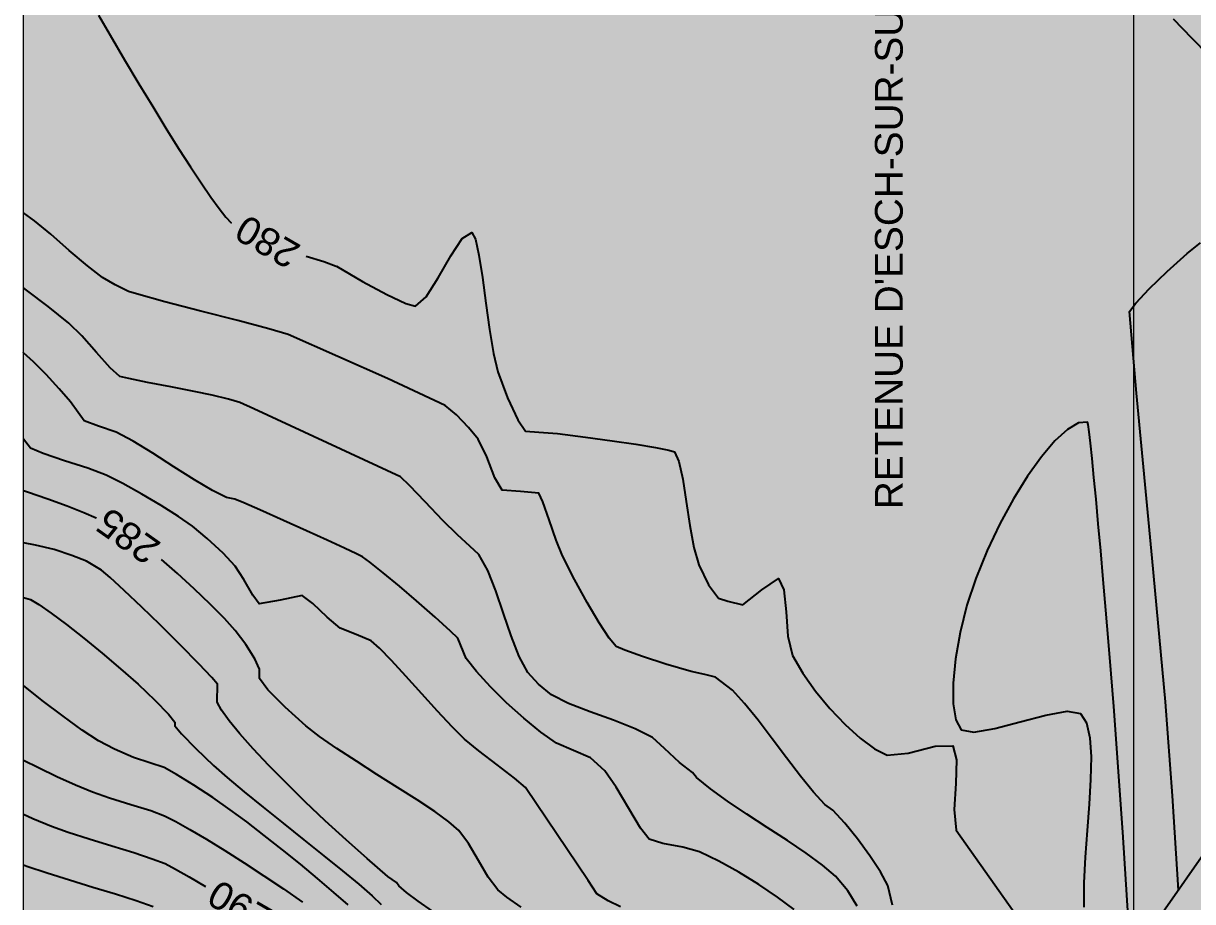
# Model space of a CAD drawing. Header units: metres. Extents: x 62264 to 62602, y 108404 to 109101.
# Drawn here: x 62300 to 62352.7, y 108610.2 to 108649.8 of the extents above; entities that cross this region are included whole.
import ezdxf
from ezdxf.enums import TextEntityAlignment as Align

# ---------------------------------------------------------------- set-up
doc = ezdxf.new("R2010")
doc.units = ezdxf.units.M
doc.header["$MEASUREMENT"] = 0
for name, color, linetype in [('colore lago', 131, 'Continuous'), ('coordinate', 2, 'Continuous'), ('curve livello 1m', 2, 'Continuous'), ('curve livello 5m', 7, 'Continuous'), ('Per+Mod Surf', 7, 'Continuous'), ('TEXT035', 1, 'Continuous')]:
    doc.layers.add(name, color=color, linetype=linetype)
doc.layers.add('Colori bordi', color=5, linetype='Continuous', plot=False)
doc.styles.add('ARIAL', font='arial.ttf')

msp = doc.modelspace()

# ---------------------------------------------------------------- hatches: boundary and pattern name
at = {"layer": 'colore lago', "linetype": 'Continuous', "lineweight": 0}
msp.add_hatch(color=256, dxfattribs=at).paths.add_polyline_path([(62424.984, 108653.069), (62419.433, 108652.547), (62413.953, 108651.637), (62408.529, 108650.359), (62403.21, 108648.764), (62398.021, 108646.797), (62392.955, 108644.487), (62388.067, 108641.873), (62383.347, 108638.914), (62379.143, 108635.919), (62374.987, 108632.528), (62370.912, 108628.752), (62367.864, 108625.55), (62364.577, 108621.72), (62361.992, 108618.302), (62358.884, 108613.699), (62356.087, 108608.883), (62353.615, 108603.924), (62351.491, 108598.79), (62349.698, 108593.52), (62348.257, 108588.148), (62347.162, 108582.699), (62346.433, 108577.206), (62346.076, 108571.827), (62346.067, 108566.27), (62346.414, 108560.708), (62347.156, 108555.214), (62348.241, 108549.757), (62349.108, 108546.543), (62347.868, 108543.897), (62343.805, 108542.34), (62343.071, 108542.931), (62342.215, 108543.399), (62341.494, 108543.605), (62340.731, 108543.397), (62339.788, 108542.895), (62338.814, 108542.367), (62337.958, 108542.081), (62337.463, 108542.167), (62336.538, 108542.374), (62334.253, 108542.969), (62331.322, 108543.785), (62328.139, 108544.685), (62325.098, 108545.533), (62322.593, 108546.195), (62321.848, 108546.361), (62320.984, 108546.545), (62320.474, 108546.666), (62319.859, 108546.963), (62319.103, 108547.335), (62317.961, 108547.824), (62316.581, 108548.386), (62315.066, 108548.989), (62313.523, 108549.599), (62312.055, 108550.183), (62310.769, 108550.711), (62309.769, 108551.147), (62309.112, 108551.475), (62308.074, 108552.131), (62305.134, 108553.829), (62301.974, 108555.846), (62300, 108557.145), (62300, 108746.102), (62331.882, 108763.679), (62334.507, 108761.512), (62338.392, 108758.6), (62343.084, 108755.721), (62348.103, 108752.428), (62352.959, 108748.821), (62356.982, 108746.672), (62361.491, 108743.204), (62364.809, 108741.018), (62364.85, 108740.982), (62366.701, 108739.452), (62368.7, 108737.832), (62369.305, 108737.355), (62369.749, 108737.014), (62370.359, 108736.582), (62371.24, 108735.973), (62371.627, 108735.711), (62374.472, 108733.847), (62374.708, 108733.696), (62375.544, 108733.194), (62376.513, 108732.622), (62377.024, 108732.307), (62377.264, 108731.984), (62377.853, 108731.572), (62378.743, 108731.016), (62379.493, 108730.514), (62379.904, 108730.173), (62380.53, 108729.628), (62381.289, 108728.95), (62382.099, 108728.213), (62382.879, 108727.488), (62383.568, 108726.81), (62384.361, 108726.013), (62384.891, 108725.5), (62385.513, 108725.007), (62386.29, 108724.44), (62387.153, 108723.834), (62388.028, 108723.224), (62388.845, 108722.646), (62389.533, 108722.136), (62390.019, 108721.728), (62390.461, 108721.189), (62391.046, 108720.467), (62391.593, 108719.84), (62392.228, 108719.121), (62392.561, 108718.731), (62392.862, 108718.087), (62393.16, 108717.245), (62393.458, 108716.296), (62393.758, 108715.335), (62394.064, 108714.455), (62394.378, 108713.747), (62394.629, 108713.387), (62395.018, 108712.892), (62395.432, 108712.426), (62395.814, 108712.034), (62396.33, 108711.596), (62397.152, 108710.938), (62398.032, 108710.258), (62398.87, 108709.636), (62399.584, 108709.126), (62399.96, 108708.881), (62400.685, 108708.661), (62401.612, 108708.484), (62402.549, 108708.306), (62403.305, 108708.084), (62403.979, 108707.68), (62404.973, 108707.002), (62405.674, 108706.477), (62406.299, 108705.979), (62406.659, 108705.658), (62407.074, 108705.014), (62407.565, 108704.234), (62408.06, 108703.631), (62408.444, 108703.148), (62408.613, 108702.358), (62408.809, 108701.374), (62409.055, 108700.585), (62409.399, 108699.598), (62409.737, 108698.707), (62410.053, 108697.961), (62410.417, 108697.156), (62410.768, 108696.423), (62411.044, 108695.894), (62411.352, 108695.436), (62411.941, 108694.585), (62412.688, 108693.536), (62413.24, 108692.756), (62413.64, 108692.028), (62414.101, 108691.1), (62414.582, 108690.096), (62415.042, 108689.143), (62415.44, 108688.363), (62415.735, 108687.883), (62416.22, 108687.475), (62417.091, 108686.877), (62417.986, 108686.309), (62418.762, 108685.857), (62419.277, 108685.61), (62419.98, 108685.523), (62420.747, 108685.436), (62421.269, 108685.254), (62422.042, 108684.935), (62422.834, 108684.575), (62423.302, 108684.318), (62424.281, 108683.305), (62425.656, 108681.875), (62426.449, 108681.066), (62427.156, 108680.351), (62427.673, 108679.833), (62427.895, 108679.62), (62428.432, 108679.384), (62429.04, 108678.92), (62429.869, 108678.212), (62430.484, 108677.629), (62430.843, 108677.243), (62431.218, 108676.364), (62431.557, 108675.296), (62431.913, 108674.527), (62432.355, 108674.247), (62432.858, 108673.942), (62433.455, 108673.231), (62434.097, 108672.326), (62434.701, 108671.601), (62435.197, 108671.28), (62435.685, 108671.01), (62436.144, 108670.755), (62436.707, 108670.388), (62437.492, 108669.855), (62438.358, 108669.253), (62439.162, 108668.678), (62440.078, 108667.996), (62441.13, 108667.19), (62442.002, 108666.501), (62442.908, 108665.758), (62443.789, 108665.021), (62444.562, 108664.359), (62445.144, 108663.844), (62445.453, 108663.547), (62446.014, 108662.665), (62446.501, 108661.941), (62447.153, 108661.7), (62448.876, 108661.081), (62447.183, 108652.749), (62446.943, 108651.566), (62441.595, 108652.495), (62436.09, 108653.04), (62430.527, 108653.236)])

# ---------------------------------------------------------------- linework, layer by layer
at = {"layer": 'Colori bordi', "linetype": 'Continuous', "lineweight": 0, "flags": 128}
msp.add_lwpolyline([(62300, 108557.145), (62300, 108746.102)], dxfattribs=at)
at = {"layer": 'coordinate', "linetype": 'Continuous', "lineweight": 0}
msp.add_line((62350, 108778.484), (62350, 108403.974), dxfattribs=at)
at = {"layer": 'curve livello 1m', "flags": 128}
for points in [[(62358.154, 108650.285), (62357.11, 108649.513), (62356.095, 108648.787), (62355.21, 108648.179), (62354.557, 108647.765), (62354.237, 108647.619), (62354.237, 108647.619), (62353.94, 108647.82), (62353.382, 108648.337), (62352.645, 108649.081), (62351.812, 108649.961)], [(62339.154, 108610.044), (62338.937, 108610.932), (62338.603, 108611.542), (62338.129, 108612.268), (62337.575, 108613.028), (62337, 108613.74), (62336.463, 108614.324), (62336.463, 108614.324), (62336.103, 108614.58), (62335.585, 108615.134), (62335, 108615.854), (62334.373, 108616.677), (62333.729, 108617.539), (62333.093, 108618.377), (62332.489, 108619.126), (62331.943, 108619.723), (62331.943, 108619.723), (62331.18, 108620.316), (62330.699, 108620.428), (62330.087, 108620.563), (62330.087, 108620.563), (62328.943, 108620.9), (62327.892, 108621.237), (62327.092, 108621.521), (62326.701, 108621.699), (62326.39, 108622.07), (62325.936, 108622.76), (62325.395, 108623.674), (62324.827, 108624.712), (62324.289, 108625.776), (62324.006, 108626.489), (62323.691, 108627.399), (62323.406, 108628.206), (62323.212, 108628.605), (62322.392, 108628.672), (62321.56, 108628.737), (62321.243, 108629.298), (62320.87, 108630.242), (62320.491, 108631.029), (62320.058, 108631.563), (62319.505, 108632.129), (62319, 108632.556), (62316.4, 108633.761), (62311.927, 108635.754), (62311.064, 108636.007), (62309.655, 108636.376), (62307.994, 108636.802), (62306.374, 108637.222), (62305.089, 108637.575), (62304.73, 108637.691), (62304.14, 108637.986), (62303.569, 108638.323), (62302.886, 108638.845), (62302.069, 108639.541), (62301.236, 108640.266), (62300.505, 108640.877), (62300, 108641.226)], [(62337.562, 108609.994), (62337.132, 108610.678), (62336.576, 108611.346), (62336.576, 108611.346), (62336.002, 108611.841), (62335.264, 108612.382), (62334.414, 108612.954), (62333.505, 108613.543), (62332.589, 108614.136), (62331.718, 108614.719), (62330.945, 108615.277), (62330.323, 108615.798), (62330.323, 108615.798), (62330.148, 108616.015), (62329.561, 108616.471), (62328.884, 108617.099), (62328.342, 108617.591), (62327.563, 108617.988), (62326.581, 108618.37), (62325.534, 108618.746), (62324.557, 108619.127), (62323.788, 108619.522), (62323.204, 108619.997), (62322.73, 108620.516), (62322.333, 108621.249), (62321.97, 108622.171), (62321.623, 108623.187), (62321.277, 108624.201), (62320.915, 108625.116), (62320.521, 108625.836), (62320.106, 108626.216), (62319.548, 108626.719), (62318.9, 108627.374), (62318.103, 108628.209), (62317.388, 108628.952), (62316.991, 108629.336), (62310.374, 108632.403), (62309.747, 108632.683), (62309.233, 108632.83), (62308.5, 108633.015), (62307.688, 108633.187), (62306.641, 108633.39), (62305.584, 108633.593), (62304.744, 108633.76), (62304.347, 108633.861), (62303.911, 108634.252), (62303.291, 108634.94), (62302.626, 108635.687), (62302.053, 108636.257), (62301.116, 108637.013), (62300.144, 108637.749), (62300, 108637.852)], [(62334.715, 108609.843), (62333.97, 108610.4), (62333.125, 108610.971), (62332.227, 108611.523), (62331.321, 108612.026), (62330.455, 108612.448), (62330.455, 108612.448), (62329.699, 108612.651), (62328.802, 108612.82), (62328.196, 108613.013), (62327.802, 108613.512), (62327.271, 108614.392), (62326.7, 108615.352), (62326.188, 108616.092), (62325.547, 108616.68), (62324.778, 108617.006), (62324.015, 108617.33), (62323.314, 108617.833), (62322.546, 108618.461), (62321.769, 108619.161), (62321.038, 108619.879), (62320.41, 108620.563), (62319.942, 108621.158), (62319.567, 108622.063), (62319.239, 108622.388), (62318.548, 108623.014), (62317.703, 108623.755), (62316.937, 108624.405), (62316.201, 108625.014), (62315.608, 108625.49), (62315.271, 108625.74), (62315.013, 108625.87), (62314.465, 108626.128), (62313.69, 108626.484), (62312.752, 108626.909), (62311.716, 108627.374), (62310.646, 108627.85), (62309.924, 108628.164), (62309.526, 108628.329), (62309.15, 108628.41), (62308.524, 108628.721), (62307.707, 108629.209), (62306.782, 108629.793), (62305.831, 108630.396), (62304.938, 108630.939), (62304.185, 108631.342), (62303.387, 108631.62), (62302.739, 108631.86), (62302.466, 108632.234), (62302.128, 108632.714), (62301.612, 108633.308), (62301.021, 108633.943), (62300.454, 108634.517), (62300.011, 108634.926), (62300, 108634.935)], [(62349.893, 108607.669), (62349.533, 108613.332), (62349.121, 108618.992), (62349.121, 108618.992), (62349.002, 108620.463), (62348.882, 108621.917), (62348.762, 108623.337), (62348.644, 108624.706), (62348.529, 108626.005), (62348.42, 108627.217), (62348.318, 108628.325), (62348.224, 108629.311), (62348.141, 108630.158), (62348.069, 108630.849), (62348.01, 108631.365), (62347.967, 108631.69), (62347.94, 108631.805), (62347.94, 108631.805), (62347.527, 108631.767), (62347.029, 108631.475), (62346.467, 108630.957), (62345.861, 108630.245), (62345.232, 108629.365), (62344.601, 108628.347), (62343.988, 108627.221), (62343.414, 108626.015), (62342.9, 108624.758), (62342.504, 108623.552), (62342.199, 108622.325), (62341.991, 108621.135), (62341.885, 108620.041), (62341.888, 108619.105), (62342.005, 108618.384), (62342.243, 108617.939), (62342.808, 108617.827), (62343.759, 108617.992), (62344.905, 108618.298), (62346.056, 108618.606), (62347.022, 108618.779), (62347.612, 108618.678), (62347.888, 108618.252), (62348.04, 108617.584), (62348.094, 108616.721), (62348.075, 108615.706), (62348.009, 108614.585), (62347.92, 108613.404), (62347.834, 108612.208), (62347.776, 108611.041), (62347.773, 108609.949)], [(62326.895, 108609.963), (62326.342, 108610.228), (62325.835, 108610.551), (62325.442, 108611.147), (62322.615, 108615.337), (62322.119, 108615.766), (62321.347, 108616.358), (62320.523, 108616.986), (62319.875, 108617.52), (62319.32, 108618.069), (62318.658, 108618.776), (62317.944, 108619.563), (62317.234, 108620.352), (62316.582, 108621.064), (62316.043, 108621.623), (62315.672, 108621.948), (62314.993, 108622.226), (62314.275, 108622.513), (62313.682, 108623.009), (62313.034, 108623.633), (62312.561, 108623.984), (62311.562, 108623.785), (62310.616, 108623.614), (62310.331, 108624.002), (62309.924, 108624.718), (62309.541, 108625.316), (62308.996, 108625.897), (62308.283, 108626.563), (62307.616, 108627.116), (62306.994, 108627.547), (62306.202, 108628.047), (62305.333, 108628.56), (62304.48, 108629.032), (62303.735, 108629.407), (62302.903, 108629.724), (62301.849, 108630.064), (62300.884, 108630.382), (62300.316, 108630.631), (62300, 108631.041)], [(62318.431, 108609.764), (62317.776, 108610.22), (62317.26, 108610.608), (62316.912, 108610.909), (62316.812, 108611.061), (62316.422, 108611.328), (62315.479, 108612.135), (62314.533, 108612.977), (62313.6, 108613.835), (62312.699, 108614.693), (62311.847, 108615.532), (62311.061, 108616.334), (62310.358, 108617.083), (62309.756, 108617.759), (62309.272, 108618.346), (62308.923, 108618.826), (62308.727, 108619.181), (62308.742, 108619.999), (62308.495, 108620.289), (62307.899, 108620.917), (62307.074, 108621.757), (62306.144, 108622.683), (62305.333, 108623.469), (62304.545, 108624.215), (62303.902, 108624.807), (62303.526, 108625.13), (62302.836, 108625.538), (62302.176, 108625.797), (62301.388, 108626.056), (62300.546, 108626.256), (62300, 108626.366)], [(62300, 108623.896), (62300.319, 108623.811), (62300.319, 108623.811), (62300.701, 108623.585), (62301.257, 108623.197), (62301.945, 108622.681), (62302.723, 108622.069), (62303.547, 108621.394), (62304.377, 108620.691), (62305.169, 108619.993), (62305.169, 108619.993), (62305.923, 108619.28), (62306.537, 108618.646), (62306.826, 108618.281), (62306.826, 108618.281), (62306.823, 108618.112), (62307.117, 108617.757), (62307.762, 108617.1), (62308.563, 108616.336), (62308.563, 108616.336), (62309.186, 108615.785), (62309.943, 108615.15), (62310.796, 108614.455), (62311.704, 108613.726), (62312.628, 108612.988), (62313.53, 108612.267), (62314.369, 108611.589), (62315.108, 108610.979), (62315.705, 108610.463), (62316.123, 108610.065)], [(62314.626, 108610.05), (62313.982, 108610.616), (62313.256, 108611.234), (62312.476, 108611.881), (62311.666, 108612.537), (62310.853, 108613.18), (62310.061, 108613.788), (62309.318, 108614.341), (62308.529, 108614.892), (62307.677, 108615.45), (62306.902, 108615.927), (62306.343, 108616.234), (62305.696, 108616.45), (62304.96, 108616.691), (62304.1, 108617.071), (62303.379, 108617.44), (62302.649, 108617.918), (62301.788, 108618.547), (62300.849, 108619.266), (62300, 108619.929)], [(62300, 108616.578), (62300.679, 108616.238), (62301.511, 108615.843), (62302.352, 108615.465), (62303.111, 108615.145), (62303.111, 108615.145), (62303.882, 108614.878), (62304.841, 108614.581), (62305.748, 108614.298), (62306.362, 108614.071), (62306.362, 108614.071), (62306.863, 108613.813), (62307.5, 108613.454), (62308.245, 108613.011), (62309.068, 108612.502), (62309.941, 108611.946), (62310.836, 108611.362), (62311.722, 108610.768), (62312.573, 108610.181)], [(62305.852, 108609.969), (62305.08, 108610.233), (62304.152, 108610.528), (62303.132, 108610.841), (62302.083, 108611.162), (62301.071, 108611.479), (62300.16, 108611.781), (62300, 108611.839)]]:
    msp.add_lwpolyline(points, dxfattribs=at)
at = {"layer": 'curve livello 5m', "flags": 128}
for points in [[(62303.382, 108650.132), (62303.905, 108649.229), (62304.557, 108648.121), (62305.199, 108647.046), (62305.824, 108646.016), (62306.424, 108645.043), (62306.994, 108644.137), (62307.525, 108643.311), (62308.011, 108642.576), (62308.444, 108641.943), (62308.817, 108641.425), (62309.124, 108641.032), (62309.357, 108640.776), (62309.357, 108640.776)], [(62312.739, 108639.276), (62313.535, 108639.041), (62314.094, 108638.831), (62314.094, 108638.831), (62314.104, 108638.824), (62315.281, 108638.135), (62316.378, 108637.55), (62317.227, 108637.153), (62317.663, 108637.028), (62317.663, 108637.028), (62318.143, 108637.45), (62318.69, 108638.308), (62319.249, 108639.287), (62319.768, 108640.071), (62320.194, 108640.345), (62320.194, 108640.345), (62320.361, 108640.048), (62320.519, 108639.328), (62320.674, 108638.319), (62320.831, 108637.155), (62320.997, 108635.97), (62321.177, 108634.899), (62321.376, 108634.075), (62321.376, 108634.075), (62321.81, 108632.902), (62322.272, 108631.911), (62322.623, 108631.4), (62322.623, 108631.4), (62323.225, 108631.348), (62324.065, 108631.285), (62324.065, 108631.285), (62325.318, 108631.13), (62326.517, 108630.966), (62327.591, 108630.806), (62328.467, 108630.661), (62329.07, 108630.542), (62329.328, 108630.462), (62329.529, 108630.026), (62329.701, 108629.231), (62329.86, 108628.222), (62330.023, 108627.145), (62330.206, 108626.147), (62330.423, 108625.372), (62330.869, 108624.472), (62331.312, 108623.869), (62331.733, 108623.728), (62332.407, 108623.575), (62333.267, 108624.239), (62334.014, 108624.751), (62334.258, 108624.245), (62334.355, 108623.256), (62334.44, 108622.151), (62334.645, 108621.292), (62335.109, 108620.492), (62335.683, 108619.679), (62336.33, 108618.893), (62337.013, 108618.173), (62337.694, 108617.559), (62338.337, 108617.089), (62338.903, 108616.803), (62339.854, 108616.885), (62341.066, 108617.197), (62341.868, 108617.21), (62342.04, 108616.588), (62341.996, 108615.523), (62341.925, 108614.355), (62342.018, 108613.422), (62346.119, 108607.62)], [(62352.028, 108610.722), (62351.758, 108614.966), (62351.45, 108619.207), (62351.45, 108619.207), (62350.855, 108625.667), (62350.135, 108633.099), (62349.829, 108636.78), (62349.829, 108636.78), (62350.108, 108637.162), (62350.714, 108637.807), (62351.524, 108638.591), (62352.417, 108639.392), (62352.417, 108639.392), (62353.023, 108639.887)], [(62303.286, 108627.472), (62303.286, 108627.472), (62302.717, 108627.718), (62301.967, 108628.012), (62301.104, 108628.33), (62300.192, 108628.648), (62300, 108628.711)], [(62322.43, 108609.954), (62321.776, 108610.405), (62321.373, 108610.73), (62320.943, 108611.298), (62320.497, 108612.055), (62320.05, 108612.818), (62319.612, 108613.404), (62319.167, 108613.788), (62318.527, 108614.252), (62317.741, 108614.777), (62316.858, 108615.343), (62315.927, 108615.932), (62314.999, 108616.523), (62314.121, 108617.098), (62313.344, 108617.637), (62312.717, 108618.121), (62311.788, 108618.956), (62311.015, 108619.745), (62310.631, 108620.25), (62310.639, 108620.677), (62310.419, 108621.139), (62310.015, 108621.78), (62309.546, 108622.407), (62309.054, 108622.958), (62308.42, 108623.606), (62307.7, 108624.298), (62306.948, 108624.982), (62306.22, 108625.608)], [(62300, 108614.135), (62300.428, 108613.947), (62301.262, 108613.6), (62302.02, 108613.327), (62302.966, 108613.024), (62303.986, 108612.711), (62304.971, 108612.407), (62305.806, 108612.133), (62306.382, 108611.909), (62306.853, 108611.665), (62307.472, 108611.313), (62308.208, 108610.873)]]:
    msp.add_lwpolyline(points, dxfattribs=at)
at = {"layer": 'Per+Mod Surf', "linetype": 'Continuous'}
msp.add_line((62367.419, 108632.73), (62349.404, 108606.97), dxfattribs=at)

# ---------------------------------------------------------------- texts
at = {"layer": 'coordinate', "color": 1, "style": 'ARIAL'}
for s, rotation, p in [('280', 149.9077, (62310.042, 108641.197)), ('285', 144.7916, (62303.881, 108628.014)), ('290', 149.9077, (62308.805, 108611.234))]:
    msp.add_text(s, height=1.25, rotation=rotation, dxfattribs=at).set_placement(p, align=Align.RIGHT)
at = {"layer": 'TEXT035', "style": 'ARIAL'}
msp.add_text("RETENUE D'ESCH-SUR-SURE", height=1.25, rotation=90, dxfattribs=at).set_placement((62339.611, 108627.879))

doc.saveas('drawing.dxf')
